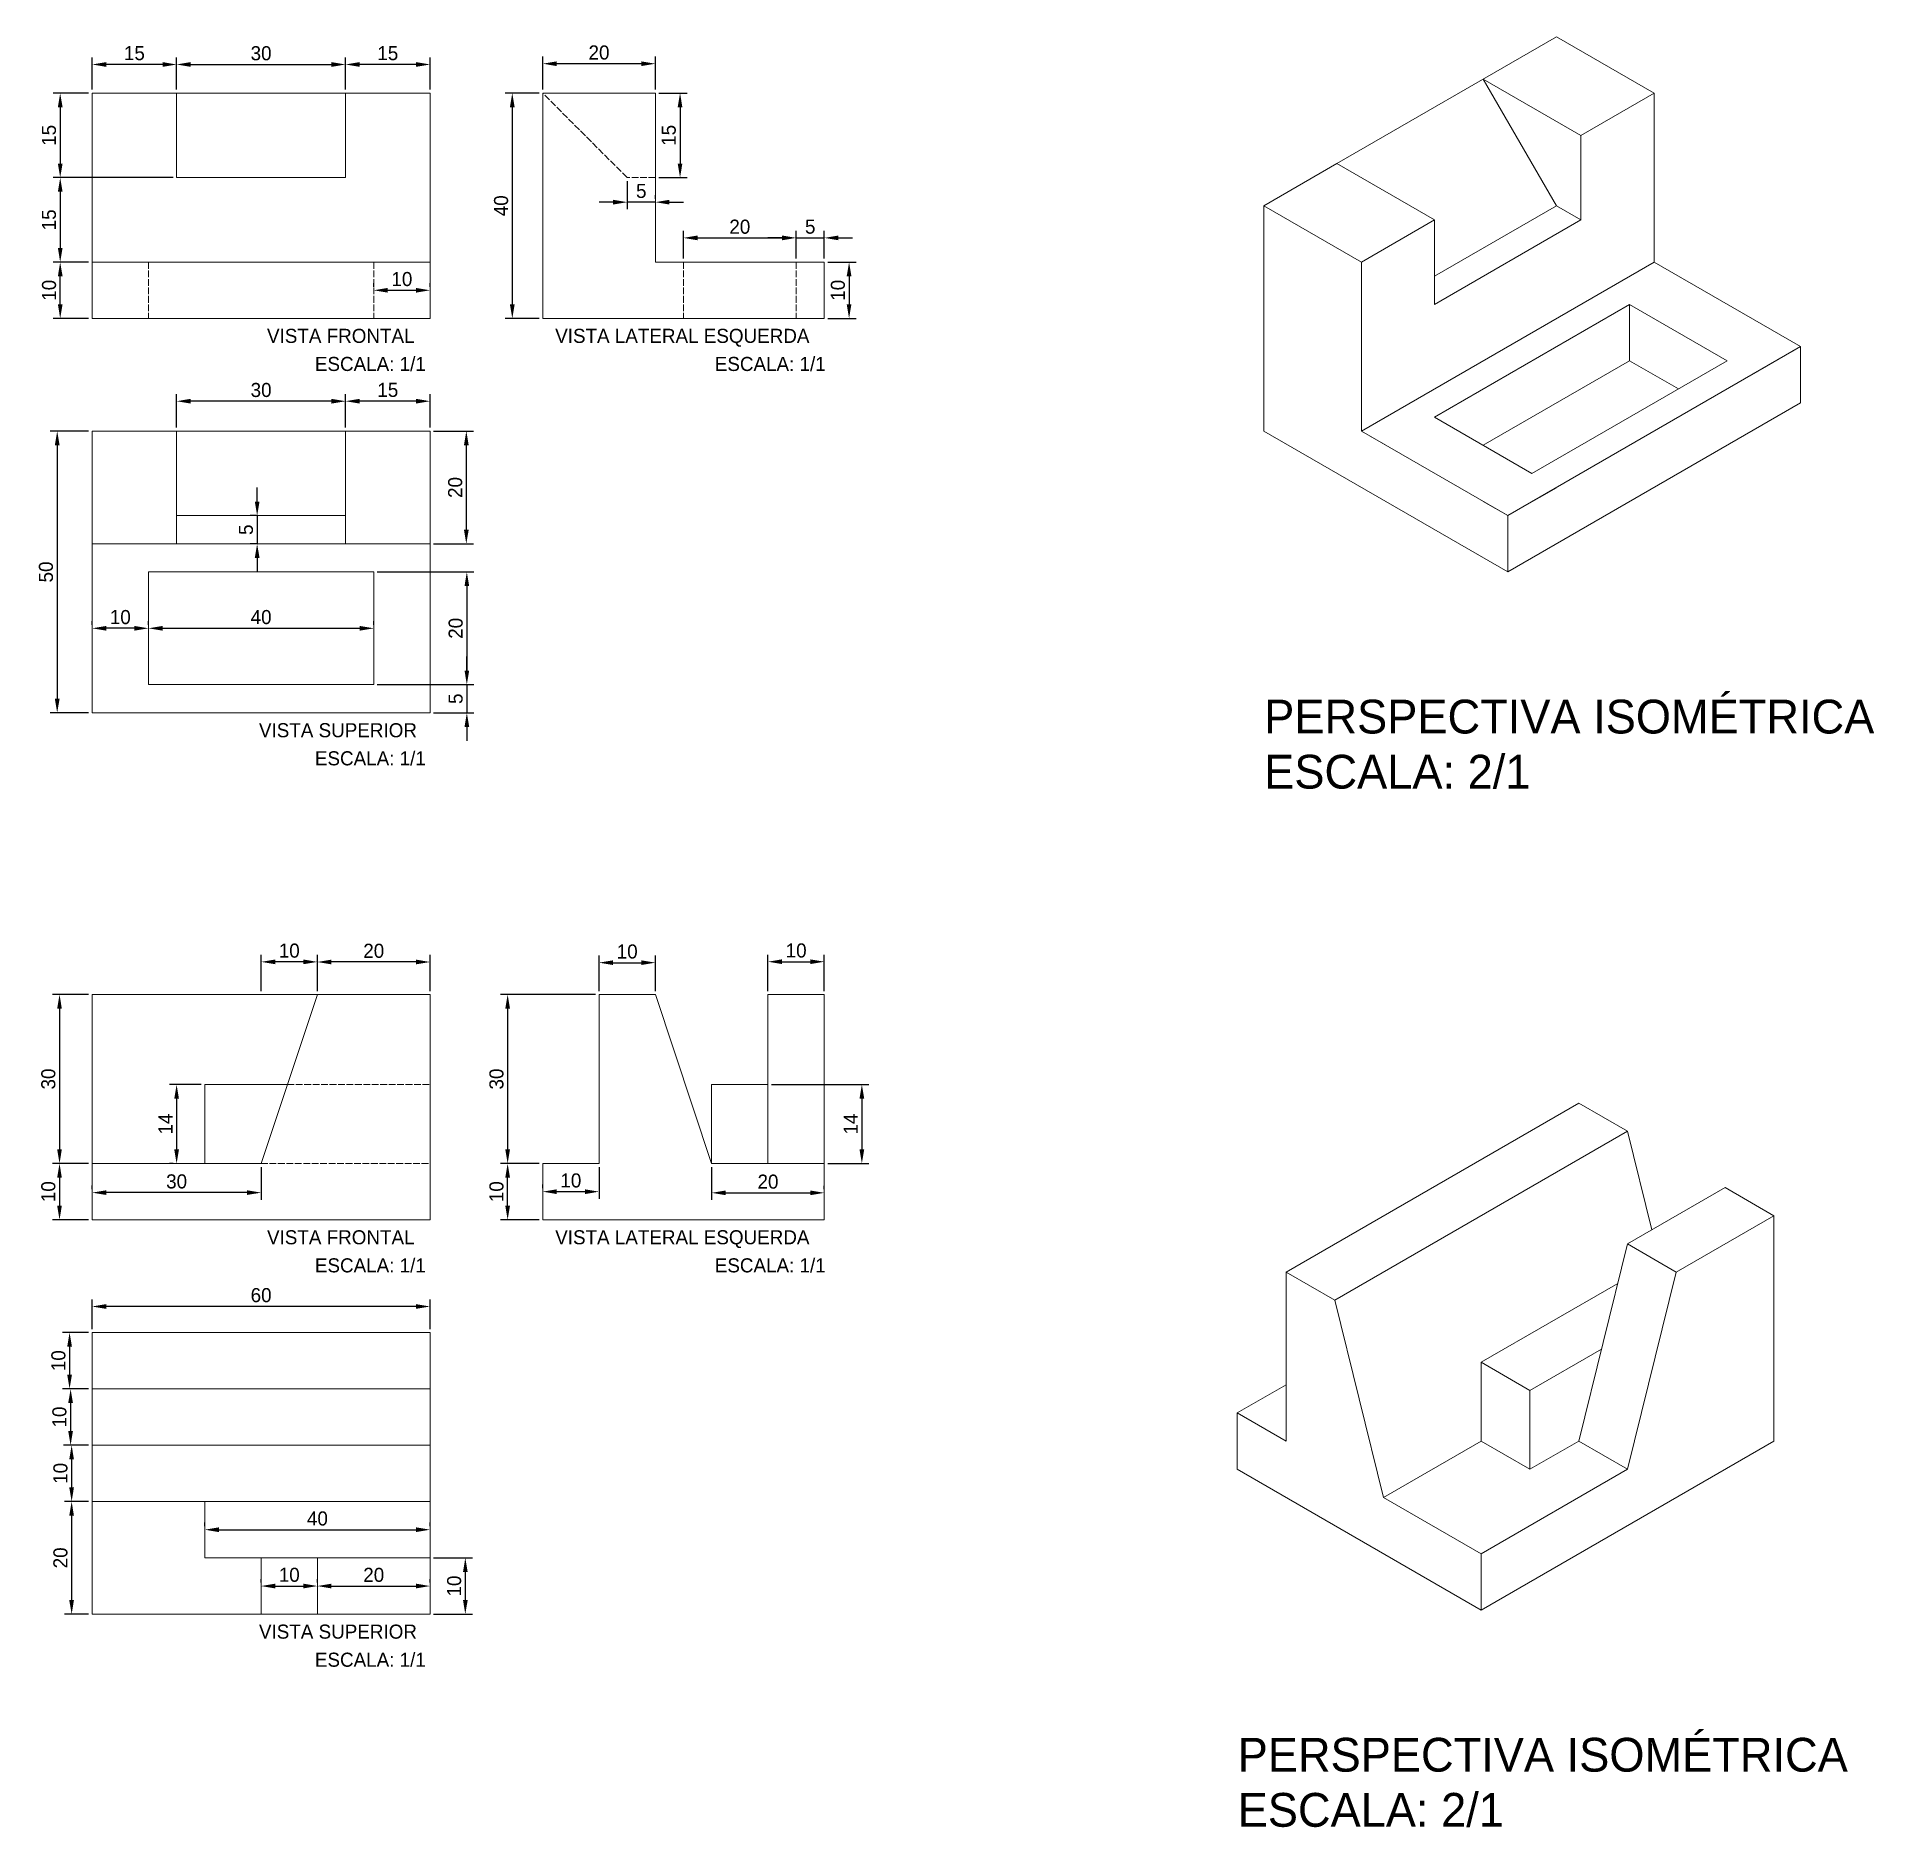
# Model space of a CAD drawing. Header units: millimetres. Extents: x -10 to 316, y -268 to 50.
import ezdxf

# ---------------------------------------------------------------- set-up
doc = ezdxf.new("R2010")
doc.units = ezdxf.units.MM
doc.header["$LTSCALE"] = 0.1
doc.linetypes.add('ACAD_ISO02W100', pattern=[15, 12, -3])
doc.layers.get('0').update_dxf_attribs({"lineweight": 5})
doc.layers.add('Pesp.', color=240, linetype='Continuous', lineweight=5)
doc.layers.add('Projeção', color=50, linetype='ACAD_ISO02W100', lineweight=0)
doc.styles.get("Standard").update_dxf_attribs({"font": 'comic.ttf'})
doc.dimstyles.new('ISO-25', dxfattribs={"dimtxt": 2.5, "dimasz": 2.5, "dimexe": 1.25, "dimexo": 0.625, "dimtad": 1, "dimtoh": 1, "dimtxsty": 'Standard', "dimcen": 2.5, "dimclrd": 3, "dimclre": 3, "dimclrt": 3, "dimadec": 0, "dimazin": 0, "dimtfac": 1, "dimtmove": 0, "dimatfit": 3, "dimfxl": 1, "dimarcsym": 0})

# ---------------------------------------------------------------- blocks, each defined once
blk = doc.blocks.new('*D2')
at = {"color": 3, "lineweight": -2, "transparency": 16777216}
for p, q in [((60.63, -20), (67.69, -20)), ((66.44, -22.5), (66.44, -37.5)), ((60.63, -40), (67.69, -40))]:
    blk.add_line(p, q, dxfattribs=at)
at = {"color": 3, "transparency": 16777216}
for points in [[(66.02, -22.5), (66.86, -22.5), (66.44, -20)], [(66.02, -37.5), (66.86, -37.5), (66.44, -40)]]:
    blk.add_solid(points, dxfattribs=at)
at = {"layer": 'Defpoints', "color": 0, "transparency": 16777216}
for p in [(60, -20), (60, -40), (66.44, -40)]:
    blk.add_point(p, dxfattribs=at)
at = {"color": 3, "transparency": 16777216, "insert": (64.47, -30), "char_height": 2.5, "attachment_point": 5, "rotation": 90}
blk.add_mtext('20', dxfattribs=at)
blk = doc.blocks.new('*D8')
at = {"color": 3, "lineweight": -2, "transparency": 16777216}
for p, q in [((45, -19.38), (45, -13.44)), ((57.5, -14.69), (47.5, -14.69)), ((60, -19.38), (60, -13.44))]:
    blk.add_line(p, q, dxfattribs=at)
at = {"color": 3, "transparency": 16777216}
for points in [[(47.5, -14.27), (47.5, -15.11), (45, -14.69)], [(57.5, -14.27), (57.5, -15.11), (60, -14.69)]]:
    blk.add_solid(points, dxfattribs=at)
at = {"layer": 'Defpoints', "color": 0, "transparency": 16777216}
for p in [(45, -14.69), (45, -20), (60, -20)]:
    blk.add_point(p, dxfattribs=at)
at = {"color": 3, "transparency": 16777216, "insert": (52.5, -12.69), "char_height": 2.5, "attachment_point": 5}
blk.add_mtext('15', dxfattribs=at)
blk = doc.blocks.new('*D9')
at = {"color": 3, "lineweight": -2, "transparency": 16777216}
for p, q in [((15, -19.38), (15, -13.44)), ((42.5, -14.69), (17.5, -14.69)), ((45, -19.38), (45, -13.44))]:
    blk.add_line(p, q, dxfattribs=at)
at = {"color": 3, "transparency": 16777216}
for points in [[(17.5, -14.27), (17.5, -15.11), (15, -14.69)], [(42.5, -14.27), (42.5, -15.11), (45, -14.69)]]:
    blk.add_solid(points, dxfattribs=at)
at = {"layer": 'Defpoints', "color": 0, "transparency": 16777216}
for p in [(15, -14.69), (15, -20), (45, -20)]:
    blk.add_point(p, dxfattribs=at)
at = {"color": 3, "transparency": 16777216, "insert": (30, -12.71), "char_height": 2.5, "attachment_point": 5}
blk.add_mtext('30', dxfattribs=at)
blk = doc.blocks.new('*D10')
at = {"color": 3, "lineweight": -2, "transparency": 16777216}
for p, q in [((29.3, -32.5), (29.3, -30)), ((29.38, -35), (28.05, -35)), ((29.3, -35), (29.3, -40)), ((29.38, -40), (28.05, -40)), ((29.3, -42.5), (29.3, -45))]:
    blk.add_line(p, q, dxfattribs=at)
at = {"color": 3, "transparency": 16777216}
for points in [[(28.88, -32.5), (29.72, -32.5), (29.3, -35)], [(28.88, -42.5), (29.72, -42.5), (29.3, -40)]]:
    blk.add_solid(points, dxfattribs=at)
at = {"layer": 'Defpoints', "color": 0, "transparency": 16777216}
for p in [(30, -35), (29.3, -40), (30, -40)]:
    blk.add_point(p, dxfattribs=at)
at = {"color": 3, "transparency": 16777216, "insert": (27.32, -37.5), "char_height": 2.5, "attachment_point": 5, "rotation": 90}
blk.add_mtext('5', dxfattribs=at)
blk = doc.blocks.new('*D11')
at = {"color": 3, "lineweight": -2, "transparency": 16777216}
for p, q in [((10, -54.38), (10, -53.75)), ((12.5, -55), (47.5, -55)), ((50, -54.38), (50, -53.75))]:
    blk.add_line(p, q, dxfattribs=at)
at = {"color": 3, "transparency": 16777216}
for points in [[(12.5, -54.58), (12.5, -55.42), (10, -55)], [(47.5, -54.58), (47.5, -55.42), (50, -55)]]:
    blk.add_solid(points, dxfattribs=at)
at = {"layer": 'Defpoints', "color": 0, "transparency": 16777216}
for p in [(10, -55), (50, -55), (50, -55)]:
    blk.add_point(p, dxfattribs=at)
at = {"color": 3, "transparency": 16777216, "insert": (30, -53.02), "char_height": 2.5, "attachment_point": 5}
blk.add_mtext('40', dxfattribs=at)
blk = doc.blocks.new('*D12')
at = {"color": 3, "lineweight": -2, "transparency": 16777216}
for p, q in [((50.63, -45), (67.78, -45)), ((66.53, -47.5), (66.53, -62.5)), ((50.63, -65), (67.78, -65))]:
    blk.add_line(p, q, dxfattribs=at)
at = {"color": 3, "transparency": 16777216}
for points in [[(66.12, -47.5), (66.95, -47.5), (66.53, -45)], [(66.12, -62.5), (66.95, -62.5), (66.53, -65)]]:
    blk.add_solid(points, dxfattribs=at)
at = {"layer": 'Defpoints', "color": 0, "transparency": 16777216}
for p in [(50, -45), (50, -65), (66.53, -65)]:
    blk.add_point(p, dxfattribs=at)
at = {"color": 3, "transparency": 16777216, "insert": (64.56, -55), "char_height": 2.5, "attachment_point": 5, "rotation": 90}
blk.add_mtext('20', dxfattribs=at)
blk = doc.blocks.new('*D13')
at = {"color": 3, "lineweight": -2, "transparency": 16777216}
for p, q in [((66.53, -62.5), (66.53, -60)), ((50.63, -65), (67.78, -65)), ((66.53, -65), (66.53, -70)), ((60.63, -70), (67.78, -70)), ((66.53, -72.5), (66.53, -75))]:
    blk.add_line(p, q, dxfattribs=at)
at = {"color": 3, "transparency": 16777216}
for points in [[(66.12, -62.5), (66.95, -62.5), (66.53, -65)], [(66.12, -72.5), (66.95, -72.5), (66.53, -70)]]:
    blk.add_solid(points, dxfattribs=at)
at = {"layer": 'Defpoints', "color": 0, "transparency": 16777216}
for p in [(50, -65), (60, -70), (66.53, -70)]:
    blk.add_point(p, dxfattribs=at)
at = {"color": 3, "transparency": 16777216, "insert": (64.55, -67.5), "char_height": 2.5, "attachment_point": 5, "rotation": 90}
blk.add_mtext('5', dxfattribs=at)
blk = doc.blocks.new('*D14')
at = {"color": 3, "lineweight": -2, "transparency": 16777216}
for p, q in [((0, -54.38), (0, -53.75)), ((7.5, -55), (2.5, -55)), ((10, -54.38), (10, -53.75))]:
    blk.add_line(p, q, dxfattribs=at)
at = {"color": 3, "transparency": 16777216}
for points in [[(2.5, -54.58), (2.5, -55.42), (0, -55)], [(7.5, -54.58), (7.5, -55.42), (10, -55)]]:
    blk.add_solid(points, dxfattribs=at)
at = {"layer": 'Defpoints', "color": 0, "transparency": 16777216}
for p in [(0, -55), (0, -55), (10, -55)]:
    blk.add_point(p, dxfattribs=at)
at = {"color": 3, "transparency": 16777216, "insert": (5, -53.02), "char_height": 2.5, "attachment_point": 5}
blk.add_mtext('10', dxfattribs=at)
blk = doc.blocks.new('*D15')
at = {"color": 3, "lineweight": -2, "transparency": 16777216}
for p, q in [((15, 40.62), (15, 46.33)), ((45, 40.62), (45, 46.33)), ((17.5, 45.08), (42.5, 45.08))]:
    blk.add_line(p, q, dxfattribs=at)
at = {"color": 3, "transparency": 16777216}
for points in [[(17.5, 45.5), (17.5, 44.66), (15, 45.08)], [(42.5, 45.5), (42.5, 44.66), (45, 45.08)]]:
    blk.add_solid(points, dxfattribs=at)
at = {"layer": 'Defpoints', "color": 0, "transparency": 16777216}
for p in [(45, 45.08), (15, 40), (45, 40)]:
    blk.add_point(p, dxfattribs=at)
at = {"color": 3, "transparency": 16777216, "insert": (30, 47.06), "char_height": 2.5, "attachment_point": 5}
blk.add_mtext('30', dxfattribs=at)
blk = doc.blocks.new('*D16')
at = {"color": 3, "lineweight": -2, "transparency": 16777216}
for p, q in [((45, 40.62), (45, 46.33)), ((60, 40.62), (60, 46.33)), ((57.5, 45.08), (47.5, 45.08))]:
    blk.add_line(p, q, dxfattribs=at)
at = {"color": 3, "transparency": 16777216}
for points in [[(47.5, 45.5), (47.5, 44.66), (45, 45.08)], [(57.5, 45.5), (57.5, 44.66), (60, 45.08)]]:
    blk.add_solid(points, dxfattribs=at)
at = {"layer": 'Defpoints', "color": 0, "transparency": 16777216}
for p in [(45, 45.08), (45, 40), (60, 40)]:
    blk.add_point(p, dxfattribs=at)
at = {"color": 3, "transparency": 16777216, "insert": (52.5, 47.08), "char_height": 2.5, "attachment_point": 5}
blk.add_mtext('15', dxfattribs=at)
blk = doc.blocks.new('*D17')
at = {"color": 3, "lineweight": -2, "transparency": 16777216}
for p, q in [((0, 40.62), (0, 46.33)), ((15, 40.62), (15, 46.33)), ((12.5, 45.08), (2.5, 45.08))]:
    blk.add_line(p, q, dxfattribs=at)
at = {"color": 3, "transparency": 16777216}
for points in [[(2.5, 45.5), (2.5, 44.66), (0, 45.08)], [(12.5, 45.5), (12.5, 44.66), (15, 45.08)]]:
    blk.add_solid(points, dxfattribs=at)
at = {"layer": 'Defpoints', "color": 0, "transparency": 16777216}
for p in [(0, 45.08), (0, 40), (15, 40)]:
    blk.add_point(p, dxfattribs=at)
at = {"color": 3, "transparency": 16777216, "insert": (7.5, 47.08), "char_height": 2.5, "attachment_point": 5}
blk.add_mtext('15', dxfattribs=at)
blk = doc.blocks.new('*D19')
at = {"color": 3, "lineweight": -2, "transparency": 16777216}
for p, q in [((50, 5.62), (50, 6.25)), ((52.5, 5), (57.5, 5)), ((60, 5.62), (60, 6.25))]:
    blk.add_line(p, q, dxfattribs=at)
at = {"color": 3, "transparency": 16777216}
for points in [[(52.5, 5.42), (52.5, 4.58), (50, 5)], [(57.5, 5.42), (57.5, 4.58), (60, 5)]]:
    blk.add_solid(points, dxfattribs=at)
at = {"layer": 'Defpoints', "color": 0, "transparency": 16777216}
for p in [(50, 5), (60, 5), (60, 5)]:
    blk.add_point(p, dxfattribs=at)
at = {"color": 3, "transparency": 16777216, "insert": (55, 6.98), "char_height": 2.5, "attachment_point": 5}
blk.add_mtext('10', dxfattribs=at)
blk = doc.blocks.new('*D20')
at = {"color": 3, "lineweight": -2, "transparency": 16777216}
for p, q in [((80, 40.62), (80, 46.47)), ((100, 40.62), (100, 46.47)), ((97.5, 45.22), (82.5, 45.22))]:
    blk.add_line(p, q, dxfattribs=at)
at = {"color": 3, "transparency": 16777216}
for points in [[(82.5, 45.63), (82.5, 44.8), (80, 45.22)], [(97.5, 45.63), (97.5, 44.8), (100, 45.22)]]:
    blk.add_solid(points, dxfattribs=at)
at = {"layer": 'Defpoints', "color": 0, "transparency": 16777216}
for p in [(80, 45.22), (80, 40), (100, 40)]:
    blk.add_point(p, dxfattribs=at)
at = {"color": 3, "transparency": 16777216, "insert": (90, 47.19), "char_height": 2.5, "attachment_point": 5}
blk.add_mtext('20', dxfattribs=at)
blk = doc.blocks.new('*D21')
at = {"color": 3, "lineweight": -2, "transparency": 16777216}
for p, q in [((105, 10.62), (105, 15.55)), ((107.5, 14.3), (122.5, 14.3)), ((125, 10.62), (125, 15.55))]:
    blk.add_line(p, q, dxfattribs=at)
at = {"color": 3, "transparency": 16777216}
for points in [[(107.5, 14.72), (107.5, 13.88), (105, 14.3)], [(122.5, 14.72), (122.5, 13.88), (125, 14.3)]]:
    blk.add_solid(points, dxfattribs=at)
at = {"layer": 'Defpoints', "color": 0, "transparency": 16777216}
for p in [(125, 14.3), (105, 10), (125, 10)]:
    blk.add_point(p, dxfattribs=at)
at = {"color": 3, "transparency": 16777216, "insert": (115, 16.27), "char_height": 2.5, "attachment_point": 5}
blk.add_mtext('20', dxfattribs=at)
blk = doc.blocks.new('*D22')
at = {"color": 3, "lineweight": -2, "transparency": 16777216}
for p, q in [((122.5, 14.3), (120, 14.3)), ((125, 10.62), (125, 15.55)), ((125, 14.3), (130, 14.3)), ((130, 10.62), (130, 15.55)), ((132.5, 14.3), (135, 14.3))]:
    blk.add_line(p, q, dxfattribs=at)
at = {"color": 3, "transparency": 16777216}
for points in [[(122.5, 14.72), (122.5, 13.88), (125, 14.3)], [(132.5, 14.72), (132.5, 13.88), (130, 14.3)]]:
    blk.add_solid(points, dxfattribs=at)
at = {"layer": 'Defpoints', "color": 0, "transparency": 16777216}
for p in [(130, 14.3), (125, 10), (130, 10)]:
    blk.add_point(p, dxfattribs=at)
at = {"color": 3, "transparency": 16777216, "insert": (127.5, 16.28), "char_height": 2.5, "attachment_point": 5}
blk.add_mtext('5', dxfattribs=at)
blk = doc.blocks.new('*D23')
at = {"color": 3, "lineweight": -2, "transparency": 16777216}
for p, q in [((130.63, 10), (135.65, 10)), ((134.4, 7.5), (134.4, 2.5)), ((130.63, 0), (135.65, 0))]:
    blk.add_line(p, q, dxfattribs=at)
at = {"color": 3, "transparency": 16777216}
for points in [[(133.98, 7.5), (134.81, 7.5), (134.4, 10)], [(133.98, 2.5), (134.81, 2.5), (134.4, 0)]]:
    blk.add_solid(points, dxfattribs=at)
at = {"layer": 'Defpoints', "color": 0, "transparency": 16777216}
for p in [(130, 10), (130, 0), (134.4, 0)]:
    blk.add_point(p, dxfattribs=at)
at = {"color": 3, "transparency": 16777216, "insert": (132.42, 5), "char_height": 2.5, "attachment_point": 5, "rotation": 90}
blk.add_mtext('10', dxfattribs=at)
blk = doc.blocks.new('*D24')
at = {"color": 3, "lineweight": -2, "transparency": 16777216}
for p, q in [((95, 24.38), (95, 19.39)), ((92.5, 20.64), (90, 20.64)), ((100, 20.64), (95, 20.64)), ((100, 21.26), (100, 21.89)), ((102.5, 20.64), (105, 20.64))]:
    blk.add_line(p, q, dxfattribs=at)
at = {"color": 3, "transparency": 16777216}
for points in [[(92.5, 21.06), (92.5, 20.22), (95, 20.64)], [(102.5, 21.06), (102.5, 20.22), (100, 20.64)]]:
    blk.add_solid(points, dxfattribs=at)
at = {"layer": 'Defpoints', "color": 0, "transparency": 16777216}
for p in [(95, 25), (95, 20.64), (100, 20.64)]:
    blk.add_point(p, dxfattribs=at)
at = {"color": 3, "transparency": 16777216, "insert": (97.5, 22.62), "char_height": 2.5, "attachment_point": 5}
blk.add_mtext('5', dxfattribs=at)
blk = doc.blocks.new('*D25')
at = {"color": 3, "lineweight": -2, "transparency": 16777216}
for p, q in [((100.63, 40), (105.64, 40)), ((104.39, 37.5), (104.39, 27.5)), ((100.63, 25), (105.64, 25))]:
    blk.add_line(p, q, dxfattribs=at)
at = {"color": 3, "transparency": 16777216}
for points in [[(103.97, 37.5), (104.8, 37.5), (104.39, 40)], [(103.97, 27.5), (104.8, 27.5), (104.39, 25)]]:
    blk.add_solid(points, dxfattribs=at)
at = {"layer": 'Defpoints', "color": 0, "transparency": 16777216}
for p in [(100, 40), (100, 25), (104.39, 25)]:
    blk.add_point(p, dxfattribs=at)
at = {"color": 3, "transparency": 16777216, "insert": (102.39, 32.5), "char_height": 2.5, "attachment_point": 5, "rotation": 90}
blk.add_mtext('15', dxfattribs=at)
blk = doc.blocks.new('*D26')
at = {"color": 3, "lineweight": -2, "transparency": 16777216}
for p, q in [((79.38, 40), (73.35, 40)), ((74.6, 37.5), (74.6, 2.5)), ((79.38, 0), (73.35, 0))]:
    blk.add_line(p, q, dxfattribs=at)
at = {"color": 3, "transparency": 16777216}
for points in [[(74.18, 37.5), (75.02, 37.5), (74.6, 40)], [(74.18, 2.5), (75.02, 2.5), (74.6, 0)]]:
    blk.add_solid(points, dxfattribs=at)
at = {"layer": 'Defpoints', "color": 0, "transparency": 16777216}
for p in [(80, 40), (80, 0), (74.6, 0)]:
    blk.add_point(p, dxfattribs=at)
at = {"color": 3, "transparency": 16777216, "insert": (72.62, 20), "char_height": 2.5, "attachment_point": 5, "rotation": 90}
blk.add_mtext('40', dxfattribs=at)
blk = doc.blocks.new('*D43')
at = {"color": 3, "lineweight": -2, "transparency": 16777216}
for p, q in [((-0.63, -20), (-7.45, -20)), ((-6.2, -22.5), (-6.2, -67.5)), ((-0.63, -70), (-7.45, -70))]:
    blk.add_line(p, q, dxfattribs=at)
at = {"color": 3, "transparency": 16777216}
for points in [[(-6.62, -22.5), (-5.78, -22.5), (-6.2, -20)], [(-6.62, -67.5), (-5.78, -67.5), (-6.2, -70)]]:
    blk.add_solid(points, dxfattribs=at)
at = {"layer": 'Defpoints', "color": 0, "transparency": 16777216}
for p in [(0, -20), (-6.2, -70), (0, -70)]:
    blk.add_point(p, dxfattribs=at)
at = {"color": 3, "transparency": 16777216, "insert": (-8.19, -45), "char_height": 2.5, "attachment_point": 5, "rotation": 90}
blk.add_mtext('50', dxfattribs=at)
blk = doc.blocks.new('*D44')
at = {"color": 3, "lineweight": -2, "transparency": 16777216}
for p, q in [((-0.63, 40), (-6.92, 40)), ((-5.67, 37.5), (-5.67, 27.5)), ((14.38, 25), (-6.92, 25))]:
    blk.add_line(p, q, dxfattribs=at)
at = {"color": 3, "transparency": 16777216}
for points in [[(-6.08, 37.5), (-5.25, 37.5), (-5.67, 40)], [(-6.08, 27.5), (-5.25, 27.5), (-5.67, 25)]]:
    blk.add_solid(points, dxfattribs=at)
at = {"layer": 'Defpoints', "color": 0, "transparency": 16777216}
for p in [(0, 40), (-5.67, 25), (15, 25)]:
    blk.add_point(p, dxfattribs=at)
at = {"color": 3, "transparency": 16777216, "insert": (-7.66, 32.5), "char_height": 2.5, "attachment_point": 5, "rotation": 90}
blk.add_mtext('15', dxfattribs=at)
blk = doc.blocks.new('*D45')
at = {"color": 3, "lineweight": -2, "transparency": 16777216}
for p, q in [((-0.63, 25), (-6.92, 25)), ((-5.67, 22.5), (-5.67, 12.5)), ((-0.63, 10), (-6.92, 10))]:
    blk.add_line(p, q, dxfattribs=at)
at = {"color": 3, "transparency": 16777216}
for points in [[(-6.08, 22.5), (-5.25, 22.5), (-5.67, 25)], [(-6.08, 12.5), (-5.25, 12.5), (-5.67, 10)]]:
    blk.add_solid(points, dxfattribs=at)
at = {"layer": 'Defpoints', "color": 0, "transparency": 16777216}
for p in [(0, 25), (-5.67, 10), (0, 10)]:
    blk.add_point(p, dxfattribs=at)
at = {"color": 3, "transparency": 16777216, "insert": (-7.66, 17.5), "char_height": 2.5, "attachment_point": 5, "rotation": 90}
blk.add_mtext('15', dxfattribs=at)
blk = doc.blocks.new('*D46')
at = {"color": 3, "lineweight": -2, "transparency": 16777216}
for p, q in [((-0.63, 10), (-6.92, 10)), ((-5.67, 2.5), (-5.67, 7.5)), ((-0.63, 0), (-6.92, 0))]:
    blk.add_line(p, q, dxfattribs=at)
at = {"color": 3, "transparency": 16777216}
for points in [[(-6.08, 7.5), (-5.25, 7.5), (-5.67, 10)], [(-6.08, 2.5), (-5.25, 2.5), (-5.67, 0)]]:
    blk.add_solid(points, dxfattribs=at)
at = {"layer": 'Defpoints', "color": 0, "transparency": 16777216}
for p in [(-5.67, 10), (0, 10), (0, 0)]:
    blk.add_point(p, dxfattribs=at)
at = {"color": 3, "transparency": 16777216, "insert": (-7.64, 5), "char_height": 2.5, "attachment_point": 5, "rotation": 90}
blk.add_mtext('10', dxfattribs=at)
blk = doc.blocks.new('*D60')
at = {"color": 3, "lineweight": -2, "transparency": 16777216}
for p, q in [((40, -119.38), (40, -112.98)), ((60, -119.38), (60, -112.98)), ((57.5, -114.23), (42.5, -114.23))]:
    blk.add_line(p, q, dxfattribs=at)
at = {"color": 3, "transparency": 16777216}
for points in [[(42.5, -113.81), (42.5, -114.65), (40, -114.23)], [(57.5, -113.81), (57.5, -114.65), (60, -114.23)]]:
    blk.add_solid(points, dxfattribs=at)
at = {"layer": 'Defpoints', "color": 0, "transparency": 16777216}
for p in [(40, -114.23), (40, -120), (60, -120)]:
    blk.add_point(p, dxfattribs=at)
at = {"color": 3, "transparency": 16777216, "insert": (50, -112.26), "char_height": 2.5, "attachment_point": 5}
blk.add_mtext('20', dxfattribs=at)
blk = doc.blocks.new('*D61')
at = {"color": 3, "lineweight": -2, "transparency": 16777216}
for p, q in [((30, -150.62), (30, -156.42)), ((0, -154.54), (0, -153.92)), ((27.5, -155.17), (2.5, -155.17))]:
    blk.add_line(p, q, dxfattribs=at)
at = {"color": 3, "transparency": 16777216}
for points in [[(2.5, -154.75), (2.5, -155.58), (0, -155.17)], [(27.5, -154.75), (27.5, -155.58), (30, -155.17)]]:
    blk.add_solid(points, dxfattribs=at)
at = {"layer": 'Defpoints', "color": 0, "transparency": 16777216}
for p in [(30, -150), (0, -155.17), (0, -155.17)]:
    blk.add_point(p, dxfattribs=at)
at = {"color": 3, "transparency": 16777216, "insert": (15, -153.19), "char_height": 2.5, "attachment_point": 5}
blk.add_mtext('30', dxfattribs=at)
blk = doc.blocks.new('*D62')
at = {"color": 3, "lineweight": -2, "transparency": 16777216}
for p, q in [((-0.62, -150), (-7.04, -150)), ((-5.79, -152.5), (-5.79, -157.5)), ((-0.62, -160), (-7.04, -160))]:
    blk.add_line(p, q, dxfattribs=at)
at = {"color": 3, "transparency": 16777216}
for points in [[(-6.21, -152.5), (-5.38, -152.5), (-5.79, -150)], [(-6.21, -157.5), (-5.38, -157.5), (-5.79, -160)]]:
    blk.add_solid(points, dxfattribs=at)
at = {"layer": 'Defpoints', "color": 0, "transparency": 16777216}
for p in [(0, -150), (-5.79, -160), (0, -160)]:
    blk.add_point(p, dxfattribs=at)
at = {"color": 3, "transparency": 16777216, "insert": (-7.77, -155), "char_height": 2.5, "attachment_point": 5, "rotation": 90}
blk.add_mtext('10', dxfattribs=at)
blk = doc.blocks.new('*D63')
at = {"color": 3, "lineweight": -2, "transparency": 16777216}
for p, q in [((-0.62, -120), (-7.04, -120)), ((-5.79, -122.5), (-5.79, -147.5)), ((-0.62, -150), (-7.04, -150))]:
    blk.add_line(p, q, dxfattribs=at)
at = {"color": 3, "transparency": 16777216}
for points in [[(-6.21, -122.5), (-5.38, -122.5), (-5.79, -120)], [(-6.21, -147.5), (-5.38, -147.5), (-5.79, -150)]]:
    blk.add_solid(points, dxfattribs=at)
at = {"layer": 'Defpoints', "color": 0, "transparency": 16777216}
for p in [(0, -120), (-5.79, -150), (0, -150)]:
    blk.add_point(p, dxfattribs=at)
at = {"color": 3, "transparency": 16777216, "insert": (-7.77, -135), "char_height": 2.5, "attachment_point": 5, "rotation": 90}
blk.add_mtext('30', dxfattribs=at)
blk = doc.blocks.new('*D64')
at = {"color": 3, "lineweight": -2, "transparency": 16777216}
for p, q in [((19.38, -136), (13.75, -136)), ((15, -138.5), (15, -147.5)), ((14.38, -150), (13.75, -150))]:
    blk.add_line(p, q, dxfattribs=at)
at = {"color": 3, "transparency": 16777216}
for points in [[(14.58, -138.5), (15.42, -138.5), (15, -136)], [(14.58, -147.5), (15.42, -147.5), (15, -150)]]:
    blk.add_solid(points, dxfattribs=at)
at = {"layer": 'Defpoints', "color": 0, "transparency": 16777216}
for p in [(20, -136), (15, -150), (15, -150)]:
    blk.add_point(p, dxfattribs=at)
at = {"color": 3, "transparency": 16777216, "insert": (13.03, -143), "char_height": 2.5, "attachment_point": 5, "rotation": 90}
blk.add_mtext('14', dxfattribs=at)
blk = doc.blocks.new('*D65')
at = {"color": 3, "lineweight": -2, "transparency": 16777216}
for p, q in [((30, -119.38), (30, -112.96)), ((40, -119.38), (40, -112.96)), ((37.5, -114.21), (32.5, -114.21))]:
    blk.add_line(p, q, dxfattribs=at)
at = {"color": 3, "transparency": 16777216}
for points in [[(32.5, -113.79), (32.5, -114.62), (30, -114.21)], [(37.5, -113.79), (37.5, -114.62), (40, -114.21)]]:
    blk.add_solid(points, dxfattribs=at)
at = {"layer": 'Defpoints', "color": 0, "transparency": 16777216}
for p in [(30, -114.21), (30, -120), (40, -120)]:
    blk.add_point(p, dxfattribs=at)
at = {"color": 3, "transparency": 16777216, "insert": (35, -112.23), "char_height": 2.5, "attachment_point": 5}
blk.add_mtext('10', dxfattribs=at)
blk = doc.blocks.new('*D66')
at = {"color": 3, "lineweight": -2, "transparency": 16777216}
for p, q in [((89.38, -120), (72.53, -120)), ((73.78, -122.5), (73.78, -147.5)), ((79.38, -150), (72.53, -150))]:
    blk.add_line(p, q, dxfattribs=at)
at = {"color": 3, "transparency": 16777216}
for points in [[(73.36, -122.5), (74.19, -122.5), (73.78, -120)], [(73.36, -147.5), (74.19, -147.5), (73.78, -150)]]:
    blk.add_solid(points, dxfattribs=at)
at = {"layer": 'Defpoints', "color": 0, "transparency": 16777216}
for p in [(90, -120), (73.78, -150), (80, -150)]:
    blk.add_point(p, dxfattribs=at)
at = {"color": 3, "transparency": 16777216, "insert": (71.8, -135), "char_height": 2.5, "attachment_point": 5, "rotation": 90}
blk.add_mtext('30', dxfattribs=at)
blk = doc.blocks.new('*D67')
at = {"color": 3, "lineweight": -2, "transparency": 16777216}
for p, q in [((79.38, -150), (72.53, -150)), ((73.78, -157.5), (73.78, -152.5)), ((79.38, -160), (72.53, -160))]:
    blk.add_line(p, q, dxfattribs=at)
at = {"color": 3, "transparency": 16777216}
for points in [[(73.36, -152.5), (74.19, -152.5), (73.78, -150)], [(73.36, -157.5), (74.19, -157.5), (73.78, -160)]]:
    blk.add_solid(points, dxfattribs=at)
at = {"layer": 'Defpoints', "color": 0, "transparency": 16777216}
for p in [(73.78, -150), (80, -150), (80, -160)]:
    blk.add_point(p, dxfattribs=at)
at = {"color": 3, "transparency": 16777216, "insert": (71.8, -155), "char_height": 2.5, "attachment_point": 5, "rotation": 90}
blk.add_mtext('10', dxfattribs=at)
blk = doc.blocks.new('*D68')
at = {"color": 3, "lineweight": -2, "transparency": 16777216}
for p, q in [((90, -119.38), (90, -113.1)), ((100, -119.38), (100, -113.1)), ((92.5, -114.35), (97.5, -114.35))]:
    blk.add_line(p, q, dxfattribs=at)
at = {"color": 3, "transparency": 16777216}
for points in [[(92.5, -113.93), (92.5, -114.77), (90, -114.35)], [(97.5, -113.93), (97.5, -114.77), (100, -114.35)]]:
    blk.add_solid(points, dxfattribs=at)
at = {"layer": 'Defpoints', "color": 0, "transparency": 16777216}
for p in [(100, -114.35), (90, -120), (100, -120)]:
    blk.add_point(p, dxfattribs=at)
at = {"color": 3, "transparency": 16777216, "insert": (95, -112.38), "char_height": 2.5, "attachment_point": 5}
blk.add_mtext('10', dxfattribs=at)
blk = doc.blocks.new('*D69')
at = {"color": 3, "lineweight": -2, "transparency": 16777216}
for p, q in [((120, -119.38), (120, -112.93)), ((122.5, -114.18), (127.5, -114.18)), ((130, -119.38), (130, -112.93))]:
    blk.add_line(p, q, dxfattribs=at)
at = {"color": 3, "transparency": 16777216}
for points in [[(122.5, -113.76), (122.5, -114.6), (120, -114.18)], [(127.5, -113.76), (127.5, -114.6), (130, -114.18)]]:
    blk.add_solid(points, dxfattribs=at)
at = {"layer": 'Defpoints', "color": 0, "transparency": 16777216}
for p in [(130, -114.18), (120, -120), (130, -120)]:
    blk.add_point(p, dxfattribs=at)
at = {"color": 3, "transparency": 16777216, "insert": (125, -112.2), "char_height": 2.5, "attachment_point": 5}
blk.add_mtext('10', dxfattribs=at)
blk = doc.blocks.new('*D70')
at = {"color": 3, "lineweight": -2, "transparency": 16777216}
for p, q in [((110, -150.62), (110, -156.45)), ((112.5, -155.2), (127.5, -155.2)), ((130, -154.58), (130, -153.95))]:
    blk.add_line(p, q, dxfattribs=at)
at = {"color": 3, "transparency": 16777216}
for points in [[(112.5, -154.79), (112.5, -155.62), (110, -155.2)], [(127.5, -154.79), (127.5, -155.62), (130, -155.2)]]:
    blk.add_solid(points, dxfattribs=at)
at = {"layer": 'Defpoints', "color": 0, "transparency": 16777216}
for p in [(110, -150), (130, -155.2), (130, -155.2)]:
    blk.add_point(p, dxfattribs=at)
at = {"color": 3, "transparency": 16777216, "insert": (120, -153.23), "char_height": 2.5, "attachment_point": 5}
blk.add_mtext('20', dxfattribs=at)
blk = doc.blocks.new('*D59')
at = {"color": 3, "lineweight": -2, "transparency": 16777216}
for p, q in [((90, -150.62), (90, -156.25)), ((80, -154.38), (80, -153.75)), ((87.5, -155), (82.5, -155))]:
    blk.add_line(p, q, dxfattribs=at)
at = {"color": 3, "transparency": 16777216}
for points in [[(82.5, -154.58), (82.5, -155.42), (80, -155)], [(87.5, -154.58), (87.5, -155.42), (90, -155)]]:
    blk.add_solid(points, dxfattribs=at)
at = {"layer": 'Defpoints', "color": 0, "transparency": 16777216}
for p in [(90, -150), (80, -155), (80, -155)]:
    blk.add_point(p, dxfattribs=at)
at = {"color": 3, "transparency": 16777216, "insert": (85, -153.02), "char_height": 2.5, "attachment_point": 5}
blk.add_mtext('10', dxfattribs=at)
blk = doc.blocks.new('*D71')
at = {"color": 3, "lineweight": -2, "transparency": 16777216}
for p, q in [((120.63, -136), (137.92, -136)), ((136.67, -138.5), (136.67, -147.5)), ((130.63, -150), (137.92, -150))]:
    blk.add_line(p, q, dxfattribs=at)
at = {"color": 3, "transparency": 16777216}
for points in [[(136.25, -138.5), (137.09, -138.5), (136.67, -136)], [(136.25, -147.5), (137.09, -147.5), (136.67, -150)]]:
    blk.add_solid(points, dxfattribs=at)
at = {"layer": 'Defpoints', "color": 0, "transparency": 16777216}
for p in [(120, -136), (130, -150), (136.67, -150)]:
    blk.add_point(p, dxfattribs=at)
at = {"color": 3, "transparency": 16777216, "insert": (134.7, -143), "char_height": 2.5, "attachment_point": 5, "rotation": 90}
blk.add_mtext('14', dxfattribs=at)
blk = doc.blocks.new('*D72')
at = {"color": 3, "lineweight": -2, "transparency": 16777216}
for p, q in [((0, -179.38), (0, -174.13)), ((57.5, -175.38), (2.5, -175.38)), ((60, -179.38), (60, -174.13))]:
    blk.add_line(p, q, dxfattribs=at)
at = {"color": 3, "transparency": 16777216}
for points in [[(2.5, -174.96), (2.5, -175.8), (0, -175.38)], [(57.5, -174.96), (57.5, -175.8), (60, -175.38)]]:
    blk.add_solid(points, dxfattribs=at)
at = {"layer": 'Defpoints', "color": 0, "transparency": 16777216}
for p in [(0, -175.38), (0, -180), (60, -180)]:
    blk.add_point(p, dxfattribs=at)
at = {"color": 3, "transparency": 16777216, "insert": (30, -173.38), "char_height": 2.5, "attachment_point": 5}
blk.add_mtext('60', dxfattribs=at)
blk = doc.blocks.new('*D73')
at = {"color": 3, "lineweight": -2, "transparency": 16777216}
for p, q in [((-0.62, -180), (-5.25, -180)), ((-4, -182.5), (-4, -187.5)), ((-0.62, -190), (-5.25, -190))]:
    blk.add_line(p, q, dxfattribs=at)
at = {"color": 3, "transparency": 16777216}
for points in [[(-4.42, -182.5), (-3.59, -182.5), (-4, -180)], [(-4.42, -187.5), (-3.59, -187.5), (-4, -190)]]:
    blk.add_solid(points, dxfattribs=at)
at = {"layer": 'Defpoints', "color": 0, "transparency": 16777216}
for p in [(0, -180), (-4, -190), (0, -190)]:
    blk.add_point(p, dxfattribs=at)
at = {"color": 3, "transparency": 16777216, "insert": (-5.98, -185), "char_height": 2.5, "attachment_point": 5, "rotation": 90}
blk.add_mtext('10', dxfattribs=at)
blk = doc.blocks.new('*D74')
at = {"color": 3, "lineweight": -2, "transparency": 16777216}
for p, q in [((-0.62, -190), (-5.07, -190)), ((-3.82, -192.5), (-3.82, -197.5)), ((-0.62, -200), (-5.07, -200))]:
    blk.add_line(p, q, dxfattribs=at)
at = {"color": 3, "transparency": 16777216}
for points in [[(-4.24, -192.5), (-3.41, -192.5), (-3.82, -190)], [(-4.24, -197.5), (-3.41, -197.5), (-3.82, -200)]]:
    blk.add_solid(points, dxfattribs=at)
at = {"layer": 'Defpoints', "color": 0, "transparency": 16777216}
for p in [(0, -190), (-3.82, -200), (0, -200)]:
    blk.add_point(p, dxfattribs=at)
at = {"color": 3, "transparency": 16777216, "insert": (-5.8, -195), "char_height": 2.5, "attachment_point": 5, "rotation": 90}
blk.add_mtext('10', dxfattribs=at)
blk = doc.blocks.new('*D75')
at = {"color": 3, "lineweight": -2, "transparency": 16777216}
for p, q in [((-0.62, -200), (-4.89, -200)), ((-3.64, -202.5), (-3.64, -207.5)), ((-0.62, -210), (-4.89, -210))]:
    blk.add_line(p, q, dxfattribs=at)
at = {"color": 3, "transparency": 16777216}
for points in [[(-4.06, -202.5), (-3.23, -202.5), (-3.64, -200)], [(-4.06, -207.5), (-3.23, -207.5), (-3.64, -210)]]:
    blk.add_solid(points, dxfattribs=at)
at = {"layer": 'Defpoints', "color": 0, "transparency": 16777216}
for p in [(0, -200), (-3.64, -210), (0, -210)]:
    blk.add_point(p, dxfattribs=at)
at = {"color": 3, "transparency": 16777216, "insert": (-5.62, -205), "char_height": 2.5, "attachment_point": 5, "rotation": 90}
blk.add_mtext('10', dxfattribs=at)
blk = doc.blocks.new('*D76')
at = {"color": 3, "lineweight": -2, "transparency": 16777216}
for p, q in [((-0.62, -210), (-4.89, -210)), ((-3.64, -212.5), (-3.64, -227.5)), ((-0.62, -230), (-4.89, -230))]:
    blk.add_line(p, q, dxfattribs=at)
at = {"color": 3, "transparency": 16777216}
for points in [[(-4.06, -212.5), (-3.23, -212.5), (-3.64, -210)], [(-4.06, -227.5), (-3.23, -227.5), (-3.64, -230)]]:
    blk.add_solid(points, dxfattribs=at)
at = {"layer": 'Defpoints', "color": 0, "transparency": 16777216}
for p in [(0, -210), (-3.64, -230), (0, -230)]:
    blk.add_point(p, dxfattribs=at)
at = {"color": 3, "transparency": 16777216, "insert": (-5.62, -220), "char_height": 2.5, "attachment_point": 5, "rotation": 90}
blk.add_mtext('20', dxfattribs=at)
blk = doc.blocks.new('*D77')
at = {"color": 3, "lineweight": -2, "transparency": 16777216}
for p, q in [((60.63, -220), (67.51, -220)), ((66.26, -222.5), (66.26, -227.5)), ((60.63, -230), (67.51, -230))]:
    blk.add_line(p, q, dxfattribs=at)
at = {"color": 3, "transparency": 16777216}
for points in [[(65.85, -222.5), (66.68, -222.5), (66.26, -220)], [(65.85, -227.5), (66.68, -227.5), (66.26, -230)]]:
    blk.add_solid(points, dxfattribs=at)
at = {"layer": 'Defpoints', "color": 0, "transparency": 16777216}
for p in [(60, -220), (60, -230), (66.26, -230)]:
    blk.add_point(p, dxfattribs=at)
at = {"color": 3, "transparency": 16777216, "insert": (64.29, -225), "char_height": 2.5, "attachment_point": 5, "rotation": 90}
blk.add_mtext('10', dxfattribs=at)
blk = doc.blocks.new('*D78')
at = {"color": 3, "lineweight": -2, "transparency": 16777216}
for p, q in [((30, -224.38), (30, -223.75)), ((32.5, -225), (37.5, -225)), ((40, -224.38), (40, -223.75))]:
    blk.add_line(p, q, dxfattribs=at)
at = {"color": 3, "transparency": 16777216}
for points in [[(32.5, -224.58), (32.5, -225.42), (30, -225)], [(37.5, -224.58), (37.5, -225.42), (40, -225)]]:
    blk.add_solid(points, dxfattribs=at)
at = {"layer": 'Defpoints', "color": 0, "transparency": 16777216}
for p in [(30, -225), (40, -225), (40, -225)]:
    blk.add_point(p, dxfattribs=at)
at = {"color": 3, "transparency": 16777216, "insert": (35, -223.02), "char_height": 2.5, "attachment_point": 5}
blk.add_mtext('10', dxfattribs=at)
blk = doc.blocks.new('*D79')
at = {"color": 3, "lineweight": -2, "transparency": 16777216}
for p, q in [((40, -224.38), (40, -223.75)), ((42.5, -225), (57.5, -225)), ((60, -224.38), (60, -223.75))]:
    blk.add_line(p, q, dxfattribs=at)
at = {"color": 3, "transparency": 16777216}
for points in [[(42.5, -224.58), (42.5, -225.42), (40, -225)], [(57.5, -224.58), (57.5, -225.42), (60, -225)]]:
    blk.add_solid(points, dxfattribs=at)
at = {"layer": 'Defpoints', "color": 0, "transparency": 16777216}
for p in [(40, -225), (60, -225), (60, -225)]:
    blk.add_point(p, dxfattribs=at)
at = {"color": 3, "transparency": 16777216, "insert": (50, -223.03), "char_height": 2.5, "attachment_point": 5}
blk.add_mtext('20', dxfattribs=at)
blk = doc.blocks.new('*D80')
at = {"color": 3, "lineweight": -2, "transparency": 16777216}
for p, q in [((20, -214.38), (20, -213.75)), ((22.5, -215), (57.5, -215)), ((60, -214.38), (60, -213.75))]:
    blk.add_line(p, q, dxfattribs=at)
at = {"color": 3, "transparency": 16777216}
for points in [[(22.5, -214.58), (22.5, -215.42), (20, -215)], [(57.5, -214.58), (57.5, -215.42), (60, -215)]]:
    blk.add_solid(points, dxfattribs=at)
at = {"layer": 'Defpoints', "color": 0, "transparency": 16777216}
for p in [(20, -215), (60, -215), (60, -215)]:
    blk.add_point(p, dxfattribs=at)
at = {"color": 3, "transparency": 16777216, "insert": (40, -213.02), "char_height": 2.5, "attachment_point": 5}
blk.add_mtext('40', dxfattribs=at)

msp = doc.modelspace()

# ---------------------------------------------------------------- linework, layer by layer
for p, q in [((60, 40), (0, 40)), ((0, 40), (0, 0)), ((15, 25), (15, 40)), ((45, 25), (45, 40)), ((60, 0), (60, 40)), ((80, 0), (80, 40)), ((80, 40), (100, 40)), ((100, 40), (100, 10)), ((15, 25), (45, 25)), ((0, 10), (60, 10)), ((100, 10), (130, 10)), ((130, 10), (130, 0)), ((0, 0), (60, 0)), ((80, 0), (130, 0)), ((0, -20), (60, -20)), ((0, -70), (0, -20)), ((15, -20), (15, -40)), ((45, -40), (45, -20)), ((60, -20), (60, -70)), ((15, -35), (45, -35)), ((15, -40), (0, -40)), ((15, -40), (45, -40)), ((45, -40), (60, -40)), ((10, -65), (10, -45)), ((10, -45), (50, -45)), ((50, -45), (50, -65)), ((50, -65), (10, -65)), ((60, -70), (0, -70)), ((60, -120), (0, -120)), ((0, -120), (0, -160)), ((40, -120), (30, -150)), ((60, -160), (60, -120)), ((100, -120), (90, -120)), ((90, -150), (90, -120)), ((100, -120), (110, -150)), ((130, -120), (120, -120)), ((120, -136), (120, -120)), ((130, -160), (130, -120)), ((20, -150), (20, -136)), ((20, -136), (34.667, -136)), ((110, -150), (110, -136)), ((110, -136), (120, -136)), ((120, -136), (120, -150)), ((0, -150), (30, -150)), ((30, -150), (20, -150)), ((80, -160), (80, -150)), ((80, -150), (90, -150)), ((110, -150), (130, -150)), ((0, -160), (60, -160)), ((80, -160), (130, -160)), ((0, -180), (60, -180)), ((0, -230), (0, -180)), ((60, -180), (60, -230)), ((0, -190), (60, -190)), ((0, -200), (60, -200)), ((0, -210), (60, -210)), ((20, -220), (20, -210)), ((20, -220), (30, -220)), ((30, -220), (30, -230)), ((40, -220), (30, -220)), ((60, -220), (40, -220)), ((40, -220), (40, -230)), ((60, -230), (0, -230))]:
    msp.add_line(p, q)
at = {"layer": 'Pesp.'}
for p, q in [((221.029, 27.5), (260, 50)), ((260, 50), (277.321, 40)), ((264.33, 32.5), (247.01, 42.5)), ((260, 20), (247.01, 42.5)), ((277.321, 40), (264.33, 32.5)), ((277.321, 40), (277.321, 10)), ((264.33, 32.5), (264.33, 17.5)), ((208.038, 20), (221.029, 27.5)), ((238.349, 17.5), (221.029, 27.5)), ((208.038, -20), (208.038, 20)), ((208.038, 20), (225.359, 10)), ((260, 20), (238.349, 7.5)), ((264.33, 17.5), (260, 20)), ((225.359, 10), (238.349, 17.5)), ((264.33, 17.5), (238.349, 2.5)), ((238.349, 2.5), (238.349, 17.5)), ((225.359, -20), (277.321, 10)), ((225.359, 10), (225.359, -20)), ((277.321, 10), (303.301, -5)), ((238.326, -17.514), (272.99, 2.5)), ((290.311, -7.5), (272.99, 2.5)), ((272.99, 2.5), (272.99, -7.5)), ((251.34, -35), (303.301, -5)), ((303.301, -5), (294.641, -10)), ((303.301, -5), (303.301, -15)), ((272.99, -7.5), (246.986, -22.514)), ((255.646, -27.514), (290.311, -7.5)), ((272.99, -7.5), (281.651, -12.5)), ((303.301, -15), (251.34, -45)), ((255.646, -27.514), (238.326, -17.514)), ((251.34, -45), (208.038, -20)), ((251.34, -35), (225.359, -20)), ((225.359, -20), (229.689, -22.5)), ((251.34, -35), (247.01, -32.5)), ((251.34, -35), (260.023, -30.041)), ((251.34, -45), (251.34, -35)), ((211.991, -169.274), (263.952, -139.274)), ((263.952, -139.274), (272.612, -144.274)), ((272.612, -144.274), (220.651, -174.274)), ((272.612, -144.274), (276.943, -161.774)), ((289.933, -154.274), (272.612, -164.274)), ((298.593, -159.274), (289.933, -154.274)), ((298.593, -159.274), (281.273, -169.274)), ((298.593, -199.274), (298.593, -159.274)), ((272.612, -164.274), (263.952, -199.274)), ((281.273, -169.274), (272.612, -164.274)), ((211.991, -199.274), (211.991, -169.274)), ((220.651, -174.274), (211.991, -169.274)), ((272.612, -204.274), (281.273, -169.274)), ((246.632, -185.274), (270.88, -171.274)), ((220.651, -174.274), (229.311, -209.274)), ((255.292, -190.274), (246.632, -185.274)), ((246.632, -185.274), (246.632, -199.274)), ((255.292, -190.274), (267.994, -182.94)), ((203.33, -194.274), (211.991, -189.274)), ((255.292, -204.274), (255.292, -190.274)), ((203.33, -204.274), (203.33, -194.274)), ((203.33, -194.274), (211.991, -199.274)), ((229.311, -209.274), (246.632, -199.274)), ((246.632, -229.274), (298.593, -199.274)), ((246.632, -199.274), (255.292, -204.274)), ((263.952, -199.274), (255.292, -204.274)), ((272.612, -204.274), (263.952, -199.274)), ((246.632, -229.274), (203.33, -204.274)), ((246.632, -219.274), (272.612, -204.274)), ((246.632, -219.274), (229.311, -209.274)), ((246.632, -229.274), (246.632, -219.274))]:
    msp.add_line(p, q, dxfattribs=at)
at = {"layer": 'Projeção'}
for p, q in [((95, 25), (80, 40)), ((100, 25), (95, 25)), ((10, 10), (10, 0)), ((50, 10), (50, 0)), ((105, 10), (105, 0)), ((125, 10), (125, 0)), ((34.667, -136), (60, -136)), ((30, -150), (60, -150))]:
    msp.add_line(p, q, dxfattribs=at)

# ---------------------------------------------------------------- texts
for s, p in [('PERSPECTIVA ISOMÉTRICA', (208.104, -73.671)), ('ESCALA: 2/1', (208.104, -83.453)), ('PERSPECTIVA ISOMÉTRICA', (203.396, -257.945)), ('ESCALA: 2/1', (203.396, -267.727))]:
    msp.add_text(s, height=6).set_placement(p)
at = {"char_height": 2.5, "attachment_point": 1}
for s, width, insert in [('VISTA FRONTAL', 28.87966, (31.052, -1.84)), ('VISTA LATERAL ESQUERDA', 49.5567, (82.22, -1.84)), ('ESCALA: 1/1', 20.4592, (39.555, -6.826)), ('ESCALA: 1/1', 20.4592, (110.555, -6.826)), ('VISTA SUPERIOR', 30.24977, (29.62, -71.84)), ('ESCALA: 1/1', 20.4592, (39.555, -76.826)), ('VISTA FRONTAL', 28.87966, (31.052, -161.84)), ('VISTA LATERAL ESQUERDA', 49.5567, (82.22, -161.84)), ('ESCALA: 1/1', 20.4592, (39.555, -166.826)), ('ESCALA: 1/1', 20.4592, (110.555, -166.826)), ('VISTA SUPERIOR', 30.24977, (29.62, -231.84)), ('ESCALA: 1/1', 20.4592, (39.555, -236.826))]:
    msp.add_mtext_dynamic_manual_height_columns(s, width=width, gutter_width=12.5, heights=[0], dxfattribs=dict(at, insert=insert))

# ---------------------------------------------------------------- dimensions: what is measured, and where the dimension line sits
for base, p1, p2, picture, middle in [((0, 45.082), (15, 40), (0, 40), '*D17', (7.5, 47.078)), ((45, 45.082), (15, 40), (45, 40), '*D15', (30, 47.061)), ((45, 45.082), (60, 40), (45, 40), '*D16', (52.5, 47.078)), ((80, 45.217), (100, 40), (80, 40), '*D20', (90, 47.19)), ((95, 20.638), (100, 20.638), (95, 25), '*D24', (97.5, 22.622)), ((125, 14.3), (105, 10), (125, 10), '*D21', (115, 16.274)), ((130, 14.3), (125, 10), (130, 10), '*D22', (127.5, 16.285)), ((60, 5), (50, 5), (60, 5), '*D19', (55, 6.976)), ((15, -14.688), (45, -20), (15, -20), '*D9', (30, -12.709)), ((45, -14.688), (60, -20), (45, -20), '*D8', (52.5, -12.692)), ((0, -55), (10, -55), (0, -55), '*D14', (5, -53.024)), ((30, -114.208), (40, -120), (30, -120), '*D65', (35, -112.231)), ((40, -114.23), (60, -120), (40, -120), '*D60', (50, -112.257)), ((100, -114.352), (90, -120), (100, -120), '*D68', (95, -112.375)), ((130, -114.178), (120, -120), (130, -120), '*D69', (125, -112.202)), ((0, -155.165), (30, -150), (0, -155.165), '*D61', (15, -153.186)), ((80, -155), (90, -150), (80, -155), '*D59', (85, -153.024)), ((130, -155.203), (110, -150), (130, -155.203), '*D70', (120, -153.23)), ((0, -175.382), (60, -180), (0, -180), '*D72', (30, -173.38)), ((60, -215), (20, -215), (60, -215), '*D80', (40, -213.023)), ((40, -225), (30, -225), (40, -225), '*D78', (35, -223.024)), ((60, -225), (40, -225), (60, -225), '*D79', (50, -223.027))]:
    dim = msp.add_linear_dim(base=base, p1=p1, p2=p2, dimstyle='ISO-25')
    dim.commit()
    dim.dimension.update_dxf_attribs({"geometry": picture, "text_midpoint": middle})
for base, p1, p2, picture, middle in [((-5.668, 25), (0, 40), (15, 25), '*D44', (-7.665, 32.5)), ((74.601, 0), (80, 40), (80, 0), '*D26', (72.623, 20)), ((104.387, 25), (100, 40), (100, 25), '*D25', (102.39, 32.5)), ((-5.668, 10), (0, 25), (0, 10), '*D45', (-7.665, 17.5)), ((-5.668, 10), (0, 0), (0, 10), '*D46', (-7.645, 5)), ((134.396, 0), (130, 10), (130, 0), '*D23', (132.42, 5)), ((-6.2, -70), (0, -20), (0, -70), '*D43', (-8.193, -45)), ((66.442, -40), (60, -20), (60, -40), '*D2', (64.468, -30)), ((29.302, -40), (30, -35), (30, -40), '*D10', (27.318, -37.5)), ((66.535, -65), (50, -45), (50, -65), '*D12', (64.562, -55)), ((66.535, -70), (50, -65), (60, -70), '*D13', (64.551, -67.5)), ((-5.794, -150), (0, -120), (0, -150), '*D63', (-7.773, -135)), ((73.778, -150), (90, -120), (80, -150), '*D66', (71.799, -135)), ((15, -150), (20, -136), (15, -150), '*D64', (13.034, -143)), ((136.671, -150), (120, -136), (130, -150), '*D71', (134.704, -143)), ((-5.794, -160), (0, -150), (0, -160), '*D62', (-7.77, -155)), ((73.778, -150), (80, -160), (80, -150), '*D67', (71.802, -155)), ((-4.002, -190), (0, -180), (0, -190), '*D73', (-5.978, -185)), ((-3.823, -200), (0, -190), (0, -200), '*D74', (-5.8, -195)), ((-3.645, -210), (0, -200), (0, -210), '*D75', (-5.621, -205)), ((-3.645, -230), (0, -210), (0, -230), '*D76', (-5.618, -220)), ((66.264, -230), (60, -220), (60, -230), '*D77', (64.287, -225))]:
    dim = msp.add_linear_dim(base=base, p1=p1, p2=p2, angle=90, dimstyle='ISO-25')
    dim.commit()
    dim.dimension.update_dxf_attribs({"geometry": picture, "text_midpoint": middle})
dim = msp.add_aligned_dim(p1=(10, -55), p2=(50, -55), distance=0, dimstyle='ISO-25')
dim.commit()
dim.dimension.update_dxf_attribs({"geometry": '*D11', "text_midpoint": (30, -53.023)})

doc.saveas('drawing.dxf')
